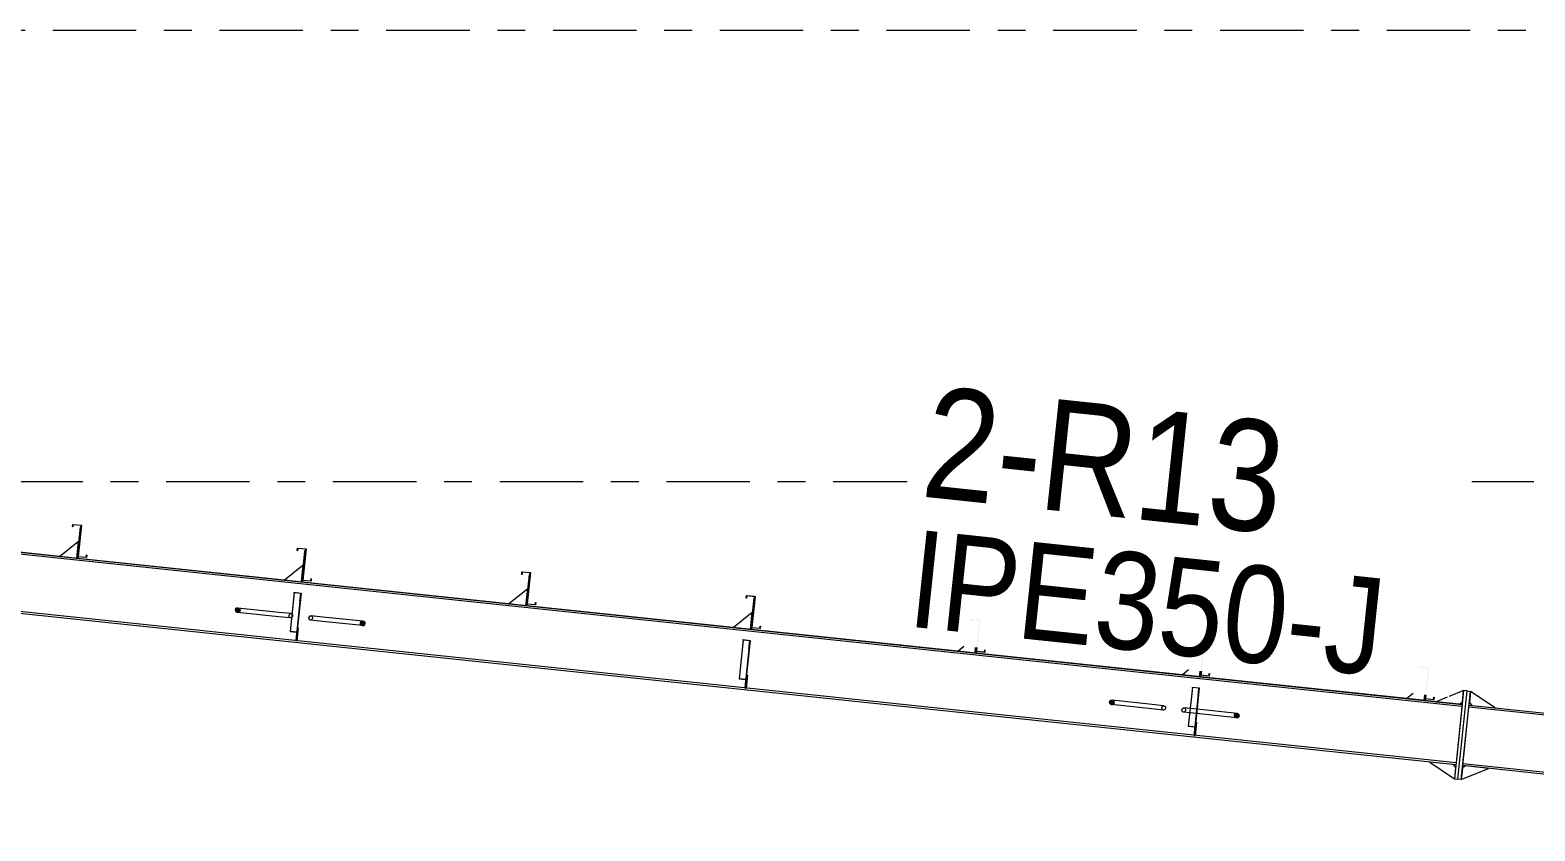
# Model space of a CAD drawing. Header units: millimetres. Extents: x -88 to 735, y -128 to 446.
# Drawn here: x 345.1 to 399.2, y 56.3 to 85.2 of the extents above; entities that cross this region are included whole.
import ezdxf

# ---------------------------------------------------------------- set-up
doc = ezdxf.new("R2010")
doc.units = ezdxf.units.MM
for name, pattern in [('XKITLINE00', [0]), ('XKITLINE02', [4, 2, -2]), ('XKITLINE03', [6, 3, -1, 1, -1])]:
    doc.linetypes.add(name, pattern=pattern)
for name, color, linetype, lineweight in [('Part', 2, 'Continuous', 0), ('PartMark', 7, 'Continuous', 0), ('S-grid', 1, 'Continuous', 0)]:
    doc.layers.add(name, color=color, linetype=linetype, lineweight=lineweight)
doc.styles.add('ARIAL', font='ARIAL.TTF')

# ---------------------------------------------------------------- blocks, each defined once
blk = doc.blocks.new('*A137')
at = {"layer": 'Part'}
blk.add_hatch(color=3, dxfattribs=at).paths.add_polyline_path([(354.601, 64.91), (354.603, 64.925), (354.851, 64.899), (354.82, 64.598), (354.807, 64.599), (354.837, 64.885)], flags=17)
blk = doc.blocks.new('*A173')
at = {"layer": 'Part'}
blk.add_hatch(color=3, dxfattribs=at).paths.add_polyline_path([(352.626, 64.342), (352.657, 64.31), (352.666, 64.27), (352.649, 64.232), (352.612, 64.207), (352.563, 64.202), (352.517, 64.217), (352.486, 64.249), (352.478, 64.29), (352.494, 64.327), (352.532, 64.352), (352.58, 64.357)], flags=17)
blk = doc.blocks.new('*A179')
at = {"layer": 'Part'}
blk.add_hatch(color=3, dxfattribs=at).paths.add_polyline_path([(347.12, 66.186), (347.129, 66.268), (347.14, 66.267), (347.13, 66.173), (346.819, 66.206), (346.937, 67.326), (346.649, 67.357), (346.64, 67.275), (346.629, 67.276), (346.639, 67.369), (346.95, 67.336), (346.832, 66.216)], flags=17)
blk = doc.blocks.new('*A180')
at = {"layer": 'Part'}
blk.add_hatch(color=3, dxfattribs=at).paths.add_polyline_path([(347.12, 66.186), (347.129, 66.268), (347.14, 66.267), (347.13, 66.173), (346.819, 66.206), (346.937, 67.326), (346.649, 67.357), (346.64, 67.275), (346.629, 67.276), (346.639, 67.369), (346.95, 67.336), (346.832, 66.216)], flags=17)
blk = doc.blocks.new('*A188')
at = {"layer": 'Part'}
blk.add_hatch(color=3, dxfattribs=at).paths.add_polyline_path([(387.521, 61.924), (387.529, 62.007), (387.541, 62.005), (387.531, 61.912), (387.22, 61.945), (387.338, 63.065), (387.05, 63.095), (387.041, 63.013), (387.03, 63.014), (387.04, 63.108), (387.351, 63.075), (387.232, 61.955)], flags=17)
blk = doc.blocks.new('*A189')
at = {"layer": 'Part'}
blk.add_hatch(color=3, dxfattribs=at).paths.add_polyline_path([(387.521, 61.924), (387.529, 62.007), (387.541, 62.005), (387.531, 61.912), (387.22, 61.945), (387.338, 63.065), (387.05, 63.095), (387.041, 63.013), (387.03, 63.014), (387.04, 63.108), (387.351, 63.075), (387.232, 61.955)], flags=17)
blk = doc.blocks.new('*A190')
at = {"layer": 'Part'}
blk.add_hatch(color=3, dxfattribs=at).paths.add_polyline_path([(379.441, 62.777), (379.449, 62.859), (379.46, 62.858), (379.451, 62.764), (379.14, 62.797), (379.258, 63.917), (378.97, 63.948), (378.961, 63.866), (378.95, 63.867), (378.96, 63.96), (379.27, 63.927), (379.152, 62.807)], flags=17)
blk = doc.blocks.new('*A191')
at = {"layer": 'Part'}
blk.add_hatch(color=3, dxfattribs=at).paths.add_polyline_path([(379.441, 62.777), (379.449, 62.859), (379.46, 62.858), (379.451, 62.764), (379.14, 62.797), (379.258, 63.917), (378.97, 63.948), (378.961, 63.866), (378.95, 63.867), (378.96, 63.96), (379.27, 63.927), (379.152, 62.807)], flags=17)
blk = doc.blocks.new('*A192')
at = {"layer": 'Part'}
blk.add_hatch(color=3, dxfattribs=at).paths.add_polyline_path([(371.36, 63.629), (371.369, 63.711), (371.38, 63.71), (371.37, 63.617), (371.06, 63.649), (371.178, 64.769), (370.889, 64.8), (370.881, 64.718), (370.87, 64.719), (370.879, 64.812), (371.19, 64.779), (371.072, 63.659)], flags=17)
blk = doc.blocks.new('*A193')
at = {"layer": 'Part'}
blk.add_hatch(color=3, dxfattribs=at).paths.add_polyline_path([(371.36, 63.629), (371.369, 63.711), (371.38, 63.71), (371.37, 63.617), (371.06, 63.649), (371.178, 64.769), (370.889, 64.8), (370.881, 64.718), (370.87, 64.719), (370.879, 64.812), (371.19, 64.779), (371.072, 63.659)], flags=17)
blk = doc.blocks.new('*A194')
at = {"layer": 'Part'}
blk.add_hatch(color=3, dxfattribs=at).paths.add_polyline_path([(363.28, 64.481), (363.289, 64.563), (363.3, 64.562), (363.29, 64.469), (362.98, 64.502), (363.098, 65.622), (362.809, 65.652), (362.801, 65.57), (362.789, 65.571), (362.799, 65.665), (363.11, 65.632), (362.992, 64.512)], flags=17)
blk = doc.blocks.new('*A195')
at = {"layer": 'Part'}
blk.add_hatch(color=3, dxfattribs=at).paths.add_polyline_path([(363.28, 64.481), (363.289, 64.563), (363.3, 64.562), (363.29, 64.469), (362.98, 64.502), (363.098, 65.622), (362.809, 65.652), (362.801, 65.57), (362.789, 65.571), (362.799, 65.665), (363.11, 65.632), (362.992, 64.512)], flags=17)
blk = doc.blocks.new('*A196')
at = {"layer": 'Part'}
blk.add_hatch(color=3, dxfattribs=at).paths.add_polyline_path([(355.2, 65.334), (355.209, 65.416), (355.22, 65.414), (355.21, 65.321), (354.899, 65.354), (355.017, 66.474), (354.729, 66.504), (354.72, 66.422), (354.709, 66.424), (354.719, 66.517), (355.03, 66.484), (354.912, 65.364)], flags=17)
blk = doc.blocks.new('*A197')
at = {"layer": 'Part'}
blk.add_hatch(color=3, dxfattribs=at).paths.add_polyline_path([(355.2, 65.334), (355.209, 65.416), (355.22, 65.414), (355.21, 65.321), (354.899, 65.354), (355.017, 66.474), (354.729, 66.504), (354.72, 66.422), (354.709, 66.424), (354.719, 66.517), (355.03, 66.484), (354.912, 65.364)], flags=17)
blk = doc.blocks.new('*A198')
at = {"layer": 'Part'}
blk.add_hatch(color=3, dxfattribs=at).paths.add_polyline_path([(386.922, 61.501), (386.923, 61.516), (387.172, 61.49), (387.14, 61.189), (387.128, 61.19), (387.158, 61.476)], flags=17)
blk = doc.blocks.new('*A199')
at = {"layer": 'Part'}
blk.add_hatch(color=3, dxfattribs=at).paths.add_polyline_path([(370.761, 63.205), (370.763, 63.221), (371.012, 63.194), (370.98, 62.893), (370.967, 62.895), (370.998, 63.181)], flags=17)
blk = doc.blocks.new('*A200')
at = {"layer": 'Part'}
blk.add_hatch(color=3, dxfattribs=at).paths.add_polyline_path([(388.575, 60.55), (388.606, 60.518), (388.615, 60.478), (388.598, 60.44), (388.56, 60.416), (388.512, 60.41), (388.466, 60.426), (388.435, 60.458), (388.426, 60.498), (388.443, 60.535), (388.48, 60.56), (388.529, 60.566)], flags=17)
blk = doc.blocks.new('*A201')
at = {"layer": 'Part'}
blk.add_hatch(color=3, dxfattribs=at).paths.add_polyline_path([(357.12, 63.868), (357.152, 63.836), (357.16, 63.796), (357.143, 63.758), (357.106, 63.733), (357.058, 63.728), (357.013, 63.743), (356.982, 63.775), (356.973, 63.815), (356.99, 63.853), (357.027, 63.878), (357.075, 63.883)], flags=17)
blk = doc.blocks.new('*A202')
at = {"layer": 'Part'}
blk.add_hatch(color=3, dxfattribs=at).paths.add_polyline_path([(384.079, 61.024), (384.11, 60.992), (384.119, 60.952), (384.102, 60.915), (384.065, 60.89), (384.017, 60.884), (383.972, 60.9), (383.94, 60.932), (383.932, 60.972), (383.949, 61.009), (383.986, 61.034), (384.034, 61.04)], flags=17)
blk = doc.blocks.new('*A203')
at = {"layer": 'Part'}
blk.add_hatch(color=3, dxfattribs=at).paths.add_polyline_path([(395.601, 61.072), (395.61, 61.154), (395.621, 61.153), (395.611, 61.06), (395.3, 61.093), (395.418, 62.213), (395.13, 62.243), (395.121, 62.161), (395.11, 62.162), (395.12, 62.255), (395.431, 62.223), (395.313, 61.103)], flags=17)
blk = doc.blocks.new('*A204')
at = {"layer": 'Part'}
blk.add_hatch(color=3, dxfattribs=at).paths.add_polyline_path([(395.601, 61.072), (395.61, 61.154), (395.621, 61.153), (395.611, 61.06), (395.3, 61.093), (395.418, 62.213), (395.13, 62.243), (395.121, 62.161), (395.11, 62.162), (395.12, 62.255), (395.431, 62.223), (395.313, 61.103)], flags=17)
blk = doc.blocks.new('*A625')
at = {"layer": 'S-grid', "color": 1, "linetype": 'XKITLINE03', "lineweight": 0}
blk.add_line((213.919, 85.156), (586.98, 85.156), dxfattribs=at)
blk = doc.blocks.new('*A626')
at = {"layer": 'S-grid', "color": 1, "linetype": 'XKITLINE03', "lineweight": 0}
for p, q in [((-10, 68.906), (376.661, 68.906)), ((396.974, 68.906), (399.203, 68.906))]:
    blk.add_line(p, q, dxfattribs=at)
blk = doc.blocks.new('*A1076')
at = {"layer": 'Part', "color": 7, "linetype": 'XKITLINE02', "lineweight": 0}
for p, q in [((322.169, 66.544), (322.169, 68.587)), ((322.169, 68.587), (322.882, 68.587)), ((322.895, 68.598), (322.882, 68.587)), ((322.895, 68.598), (322.97, 68.659)), ((323.504, 68.603), (322.97, 68.659)), ((322.97, 68.659), (322.97, 68.659)), ((330.652, 67.849), (330, 67.917)), ((338.732, 66.996), (338.08, 67.065)), ((323.275, 66.427), (323.026, 66.453)), ((323.282, 66.495), (323.034, 66.522)), ((346.813, 66.144), (346.16, 66.213)), ((354.893, 65.292), (354.24, 65.361)), ((362.973, 64.44), (362.32, 64.508)), ((371.053, 63.587), (370.401, 63.656)), ((379.133, 62.735), (378.481, 62.804)), ((387.213, 61.883), (386.561, 61.952)), ((395.294, 61.03), (394.641, 61.099)), ((396.537, 60.899), (395.698, 60.988)), ((396.631, 60.889), (396.401, 58.714))]:
    blk.add_line(p, q, dxfattribs=at)
at = {"layer": 'Part', "color": 2, "linetype": 'XKITLINE00', "lineweight": 0}
for p, q in [((322.895, 68.598), (322.97, 68.659)), ((396.623, 60.821), (322.895, 68.598)), ((322.97, 68.659), (396.631, 60.889)), ((330, 67.917), (323.504, 68.603)), ((338.08, 67.065), (330.652, 67.849)), ((323.034, 66.522), (322.169, 66.613)), ((346.16, 66.213), (338.732, 66.996)), ((323.026, 66.453), (322.169, 66.544)), ((396.401, 58.714), (323.275, 66.427)), ((396.408, 58.782), (323.282, 66.495)), ((354.24, 65.361), (346.813, 66.144)), ((362.32, 64.508), (354.893, 65.292)), ((370.401, 63.656), (362.973, 64.44)), ((378.481, 62.804), (371.053, 63.587)), ((386.561, 61.952), (379.133, 62.735)), ((394.641, 61.099), (387.213, 61.883)), ((395.698, 60.988), (395.294, 61.03)), ((396.631, 60.889), (396.537, 60.899))]:
    blk.add_line(p, q, dxfattribs=at)
blk = doc.blocks.new('*A1079')
at = {"layer": 'Part', "color": 2, "linetype": 'XKITLINE00', "lineweight": 0}
for p, q in [((354.601, 64.91), (354.454, 63.514)), ((354.601, 64.91), (354.603, 64.925)), ((354.837, 64.885), (354.601, 64.91)), ((354.603, 64.925), (354.851, 64.899)), ((354.807, 64.599), (354.669, 63.294)), ((354.851, 64.899), (354.698, 63.447)), ((354.807, 64.599), (354.837, 64.885)), ((354.82, 64.598), (354.807, 64.599)), ((354.454, 63.514), (354.69, 63.489)), ((354.669, 63.294), (354.682, 63.293))]:
    blk.add_line(p, q, dxfattribs=at)
at = {"layer": 'Part', "color": 7, "linetype": 'XKITLINE02', "lineweight": 0}
for p, q in [((354.455, 63.524), (354.704, 63.498)), ((354.698, 63.447), (354.682, 63.293))]:
    blk.add_line(p, q, dxfattribs=at)
blk = doc.blocks.new('*A1080')
at = {"layer": 'Part', "color": 2, "linetype": 'XKITLINE00', "lineweight": 0}
for p, q in [((354.24, 65.361), (354.927, 65.917)), ((354.862, 65.295), (354.24, 65.361))]:
    blk.add_line(p, q, dxfattribs=at)
at = {"layer": 'Part', "color": 7, "linetype": 'XKITLINE02', "lineweight": 0}
blk.add_line((354.862, 65.295), (354.927, 65.917), dxfattribs=at)
blk = doc.blocks.new('*A1081')
at = {"layer": 'Part', "color": 7, "linetype": 'XKITLINE02', "lineweight": 0}
for p, q in [((354.603, 64.925), (354.454, 63.514)), ((354.837, 64.885), (354.669, 63.294)), ((354.682, 63.293), (354.851, 64.899)), ((354.454, 63.514), (354.69, 63.489)), ((354.455, 63.524), (354.704, 63.498)), ((354.669, 63.294), (354.682, 63.293))]:
    blk.add_line(p, q, dxfattribs=at)
blk = doc.blocks.new('*A1093')
at = {"layer": 'Part', "color": 7, "linetype": 'XKITLINE02', "lineweight": 0}
for p, q in [((396.65, 58.688), (396.879, 60.863)), ((418.925, 58.538), (418.925, 56.338)), ((411.225, 57.15), (410.976, 57.177)), ((411.232, 57.219), (410.983, 57.245))]:
    blk.add_line(p, q, dxfattribs=at)
at = {"layer": 'Part', "color": 2, "linetype": 'XKITLINE00', "lineweight": 0}
for p, q in [((418.925, 58.469), (396.872, 60.795)), ((396.879, 60.863), (418.925, 58.538)), ((410.976, 57.177), (396.65, 58.688)), ((410.983, 57.245), (396.657, 58.756)), ((418.925, 56.338), (411.225, 57.15)), ((418.925, 56.407), (411.232, 57.219))]:
    blk.add_line(p, q, dxfattribs=at)
blk = doc.blocks.new('*A1171')
at = {"layer": 'Part', "color": 2, "linetype": 'XKITLINE00', "lineweight": 0}
for p, q in [((346.16, 66.213), (346.847, 66.769)), ((346.782, 66.147), (346.16, 66.213))]:
    blk.add_line(p, q, dxfattribs=at)
at = {"layer": 'Part', "color": 7, "linetype": 'XKITLINE02', "lineweight": 0}
blk.add_line((346.782, 66.147), (346.847, 66.769), dxfattribs=at)
blk = doc.blocks.new('*A1173')
at = {"layer": 'Part', "color": 2, "linetype": 'XKITLINE00', "lineweight": 0}
for p, q in [((346.9, 67.266), (346.782, 66.147)), ((346.931, 67.263), (346.9, 67.266)), ((346.813, 66.144), (346.782, 66.147)), ((346.819, 66.206), (346.813, 66.144))]:
    blk.add_line(p, q, dxfattribs=at)
at = {"layer": 'Part', "color": 7, "linetype": 'XKITLINE02', "lineweight": 0}
blk.add_line((346.819, 66.206), (346.931, 67.263), dxfattribs=at)
blk = doc.blocks.new('*A1207')
at = {"layer": 'Part', "color": 2, "linetype": 'XKITLINE00', "lineweight": 0}
for p, q in [((352.494, 64.327), (352.478, 64.29)), ((352.478, 64.29), (352.486, 64.249)), ((352.486, 64.249), (352.517, 64.217)), ((352.532, 64.352), (352.494, 64.327)), ((352.517, 64.217), (352.563, 64.202)), ((352.58, 64.357), (352.532, 64.352)), ((352.563, 64.202), (352.612, 64.207)), ((354.038, 64.046), (352.563, 64.202)), ((354.054, 64.202), (352.58, 64.357)), ((352.626, 64.342), (352.58, 64.357)), ((352.612, 64.207), (352.649, 64.232)), ((352.657, 64.31), (352.626, 64.342)), ((352.649, 64.232), (352.666, 64.27)), ((352.666, 64.27), (352.657, 64.31))]:
    blk.add_line(p, q, dxfattribs=at)
at = {"layer": 'Part', "color": 7, "linetype": 'XKITLINE02', "lineweight": 0}
for p, q in [((354.474, 64), (354.038, 64.046)), ((354.491, 64.156), (354.054, 64.202)), ((354.418, 64.085), (354.431, 64.123)), ((354.423, 64.045), (354.418, 64.085)), ((354.443, 64.014), (354.423, 64.045)), ((354.431, 64.123), (354.457, 64.149)), ((354.474, 64), (354.443, 64.014)), ((354.457, 64.149), (354.491, 64.156)), ((354.507, 64.007), (354.474, 64)), ((354.491, 64.156), (354.522, 64.142)), ((354.534, 64.033), (354.507, 64.007)), ((354.522, 64.142), (354.542, 64.111)), ((354.547, 64.071), (354.534, 64.033)), ((354.542, 64.111), (354.547, 64.071))]:
    blk.add_line(p, q, dxfattribs=at)
blk = doc.blocks.new('*A1213')
at = {"layer": 'Part', "color": 2, "linetype": 'XKITLINE00', "lineweight": 0}
for p, q in [((346.629, 67.276), (346.639, 67.369)), ((346.64, 67.275), (346.629, 67.276)), ((346.639, 67.369), (346.95, 67.336)), ((346.649, 67.357), (346.64, 67.275)), ((346.937, 67.326), (346.649, 67.357)), ((346.819, 66.206), (346.937, 67.326)), ((346.95, 67.336), (346.832, 66.216)), ((347.13, 66.173), (346.819, 66.206)), ((346.832, 66.216), (347.12, 66.186)), ((347.12, 66.186), (347.129, 66.268)), ((347.129, 66.268), (347.14, 66.267)), ((347.14, 66.267), (347.13, 66.173))]:
    blk.add_line(p, q, dxfattribs=at)
blk = doc.blocks.new('*A1214')
at = {"layer": 'Part', "color": 2, "linetype": 'XKITLINE00', "lineweight": 0}
for p, q in [((346.629, 67.276), (346.639, 67.369)), ((346.64, 67.275), (346.629, 67.276)), ((346.639, 67.369), (346.95, 67.336)), ((346.649, 67.357), (346.64, 67.275)), ((346.937, 67.326), (346.649, 67.357)), ((346.819, 66.206), (346.937, 67.326)), ((346.95, 67.336), (346.832, 66.216)), ((347.13, 66.173), (346.819, 66.206)), ((346.832, 66.216), (347.12, 66.186)), ((347.12, 66.186), (347.129, 66.268)), ((347.129, 66.268), (347.14, 66.267)), ((347.14, 66.267), (347.13, 66.173))]:
    blk.add_line(p, q, dxfattribs=at)
blk = doc.blocks.new('*A1222')
at = {"layer": 'Part', "color": 2, "linetype": 'XKITLINE00', "lineweight": 0}
for p, q in [((387.22, 61.945), (387.234, 62.082)), ((387.531, 61.912), (387.22, 61.945)), ((387.246, 62.08), (387.232, 61.955)), ((387.232, 61.955), (387.521, 61.924)), ((387.521, 61.924), (387.529, 62.007)), ((387.529, 62.007), (387.541, 62.005)), ((387.541, 62.005), (387.531, 61.912))]:
    blk.add_line(p, q, dxfattribs=at)
blk = doc.blocks.new('*A1223')
at = {"layer": 'Part', "color": 2, "linetype": 'XKITLINE00', "lineweight": 0}
for p, q in [((387.22, 61.945), (387.234, 62.082)), ((387.531, 61.912), (387.22, 61.945)), ((387.246, 62.08), (387.232, 61.955)), ((387.232, 61.955), (387.521, 61.924)), ((387.521, 61.924), (387.529, 62.007)), ((387.529, 62.007), (387.541, 62.005)), ((387.541, 62.005), (387.531, 61.912))]:
    blk.add_line(p, q, dxfattribs=at)
blk = doc.blocks.new('*A1224')
at = {"layer": 'Part', "color": 2, "linetype": 'XKITLINE00', "lineweight": 0}
for p, q in [((379.14, 62.797), (379.154, 62.934)), ((379.165, 62.933), (379.152, 62.807)), ((379.441, 62.777), (379.449, 62.859)), ((379.449, 62.859), (379.46, 62.858)), ((379.46, 62.858), (379.451, 62.764)), ((379.451, 62.764), (379.14, 62.797)), ((379.152, 62.807), (379.441, 62.777))]:
    blk.add_line(p, q, dxfattribs=at)
blk = doc.blocks.new('*A1225')
at = {"layer": 'Part', "color": 2, "linetype": 'XKITLINE00', "lineweight": 0}
for p, q in [((379.14, 62.797), (379.154, 62.934)), ((379.165, 62.933), (379.152, 62.807)), ((379.441, 62.777), (379.449, 62.859)), ((379.449, 62.859), (379.46, 62.858)), ((379.46, 62.858), (379.451, 62.764)), ((379.451, 62.764), (379.14, 62.797)), ((379.152, 62.807), (379.441, 62.777))]:
    blk.add_line(p, q, dxfattribs=at)
blk = doc.blocks.new('*A1226')
at = {"layer": 'Part', "color": 2, "linetype": 'XKITLINE00', "lineweight": 0}
for p, q in [((370.87, 64.719), (370.879, 64.812)), ((370.881, 64.718), (370.87, 64.719)), ((370.879, 64.812), (371.19, 64.779)), ((370.889, 64.8), (370.881, 64.718)), ((371.178, 64.769), (370.889, 64.8)), ((371.06, 63.649), (371.178, 64.769)), ((371.19, 64.779), (371.072, 63.659)), ((371.37, 63.617), (371.06, 63.649)), ((371.072, 63.659), (371.36, 63.629)), ((371.36, 63.629), (371.369, 63.711)), ((371.369, 63.711), (371.38, 63.71)), ((371.38, 63.71), (371.37, 63.617))]:
    blk.add_line(p, q, dxfattribs=at)
blk = doc.blocks.new('*A1227')
at = {"layer": 'Part', "color": 2, "linetype": 'XKITLINE00', "lineweight": 0}
for p, q in [((370.87, 64.719), (370.879, 64.812)), ((370.881, 64.718), (370.87, 64.719)), ((370.879, 64.812), (371.19, 64.779)), ((370.889, 64.8), (370.881, 64.718)), ((371.178, 64.769), (370.889, 64.8)), ((371.06, 63.649), (371.178, 64.769)), ((371.19, 64.779), (371.072, 63.659)), ((371.37, 63.617), (371.06, 63.649)), ((371.072, 63.659), (371.36, 63.629)), ((371.36, 63.629), (371.369, 63.711)), ((371.369, 63.711), (371.38, 63.71)), ((371.38, 63.71), (371.37, 63.617))]:
    blk.add_line(p, q, dxfattribs=at)
blk = doc.blocks.new('*A1228')
at = {"layer": 'Part', "color": 2, "linetype": 'XKITLINE00', "lineweight": 0}
for p, q in [((362.789, 65.571), (362.799, 65.665)), ((362.801, 65.57), (362.789, 65.571)), ((362.799, 65.665), (363.11, 65.632)), ((362.809, 65.652), (362.801, 65.57)), ((363.098, 65.622), (362.809, 65.652)), ((362.98, 64.502), (363.098, 65.622)), ((363.11, 65.632), (362.992, 64.512)), ((363.29, 64.469), (362.98, 64.502)), ((362.992, 64.512), (363.28, 64.481)), ((363.28, 64.481), (363.289, 64.563)), ((363.289, 64.563), (363.3, 64.562)), ((363.3, 64.562), (363.29, 64.469))]:
    blk.add_line(p, q, dxfattribs=at)
blk = doc.blocks.new('*A1229')
at = {"layer": 'Part', "color": 2, "linetype": 'XKITLINE00', "lineweight": 0}
for p, q in [((362.789, 65.571), (362.799, 65.665)), ((362.801, 65.57), (362.789, 65.571)), ((362.799, 65.665), (363.11, 65.632)), ((362.809, 65.652), (362.801, 65.57)), ((363.098, 65.622), (362.809, 65.652)), ((362.98, 64.502), (363.098, 65.622)), ((363.11, 65.632), (362.992, 64.512)), ((363.29, 64.469), (362.98, 64.502)), ((362.992, 64.512), (363.28, 64.481)), ((363.28, 64.481), (363.289, 64.563)), ((363.289, 64.563), (363.3, 64.562)), ((363.3, 64.562), (363.29, 64.469))]:
    blk.add_line(p, q, dxfattribs=at)
blk = doc.blocks.new('*A1230')
at = {"layer": 'Part', "color": 2, "linetype": 'XKITLINE00', "lineweight": 0}
for p, q in [((354.709, 66.424), (354.719, 66.517)), ((354.72, 66.422), (354.709, 66.424)), ((354.719, 66.517), (355.03, 66.484)), ((354.729, 66.504), (354.72, 66.422)), ((355.017, 66.474), (354.729, 66.504)), ((354.899, 65.354), (355.017, 66.474)), ((355.03, 66.484), (354.912, 65.364)), ((355.21, 65.321), (354.899, 65.354)), ((354.912, 65.364), (355.2, 65.334)), ((355.2, 65.334), (355.209, 65.416)), ((355.209, 65.416), (355.22, 65.414)), ((355.22, 65.414), (355.21, 65.321))]:
    blk.add_line(p, q, dxfattribs=at)
blk = doc.blocks.new('*A1231')
at = {"layer": 'Part', "color": 2, "linetype": 'XKITLINE00', "lineweight": 0}
for p, q in [((354.709, 66.424), (354.719, 66.517)), ((354.72, 66.422), (354.709, 66.424)), ((354.719, 66.517), (355.03, 66.484)), ((354.729, 66.504), (354.72, 66.422)), ((355.017, 66.474), (354.729, 66.504)), ((354.899, 65.354), (355.017, 66.474)), ((355.03, 66.484), (354.912, 65.364)), ((355.21, 65.321), (354.899, 65.354)), ((354.912, 65.364), (355.2, 65.334)), ((355.2, 65.334), (355.209, 65.416)), ((355.209, 65.416), (355.22, 65.414)), ((355.22, 65.414), (355.21, 65.321))]:
    blk.add_line(p, q, dxfattribs=at)
blk = doc.blocks.new('*A1232')
at = {"layer": 'Part', "color": 7, "linetype": 'XKITLINE02', "lineweight": 0}
for p, q in [((396.932, 61.36), (396.889, 60.956)), ((396.973, 60.853), (397.812, 60.765))]:
    blk.add_line(p, q, dxfattribs=at)
at = {"layer": 'Part', "color": 2, "linetype": 'XKITLINE00', "lineweight": 0}
for p, q in [((397.812, 60.765), (396.932, 61.36)), ((396.889, 60.956), (396.973, 60.853))]:
    blk.add_line(p, q, dxfattribs=at)
blk = doc.blocks.new('*A1233')
at = {"layer": 'Part', "color": 2, "linetype": 'XKITLINE00', "lineweight": 0}
for p, q in [((396.683, 61.387), (396.158, 61.174)), ((396.092, 61.147), (395.698, 60.988)), ((396.537, 60.899), (396.641, 60.983))]:
    blk.add_line(p, q, dxfattribs=at)
at = {"layer": 'Part', "color": 7, "linetype": 'XKITLINE02', "lineweight": 0}
for p, q in [((396.641, 60.983), (396.683, 61.387)), ((395.698, 60.988), (396.537, 60.899))]:
    blk.add_line(p, q, dxfattribs=at)
blk = doc.blocks.new('*A1234')
at = {"layer": 'Part', "color": 7, "linetype": 'XKITLINE02', "lineweight": 0}
for p, q in [((396.64, 58.595), (396.597, 58.191)), ((397.582, 58.589), (396.743, 58.678))]:
    blk.add_line(p, q, dxfattribs=at)
at = {"layer": 'Part', "color": 2, "linetype": 'XKITLINE00', "lineweight": 0}
for p, q in [((396.597, 58.191), (397.582, 58.589)), ((396.743, 58.678), (396.64, 58.595))]:
    blk.add_line(p, q, dxfattribs=at)
blk = doc.blocks.new('*A1235')
at = {"layer": 'Part', "color": 2, "linetype": 'XKITLINE00', "lineweight": 0}
for p, q in [((395.469, 58.812), (396.349, 58.217)), ((396.308, 58.724), (396.391, 58.621))]:
    blk.add_line(p, q, dxfattribs=at)
at = {"layer": 'Part', "color": 7, "linetype": 'XKITLINE02', "lineweight": 0}
for p, q in [((396.308, 58.724), (395.469, 58.812)), ((396.391, 58.621), (396.349, 58.217))]:
    blk.add_line(p, q, dxfattribs=at)
blk = doc.blocks.new('*A1236')
at = {"layer": 'Part', "color": 2, "linetype": 'XKITLINE00', "lineweight": 0}
for p, q in [((396.683, 61.387), (396.349, 58.217)), ((396.473, 58.204), (396.807, 61.374)), ((396.807, 61.374), (396.683, 61.387)), ((396.349, 58.217), (396.473, 58.204))]:
    blk.add_line(p, q, dxfattribs=at)
blk = doc.blocks.new('*A1237')
at = {"layer": 'Part', "color": 2, "linetype": 'XKITLINE00', "lineweight": 0}
for p, q in [((396.473, 58.204), (396.807, 61.374)), ((396.597, 58.191), (396.932, 61.36)), ((396.807, 61.374), (396.932, 61.36)), ((396.597, 58.191), (396.473, 58.204))]:
    blk.add_line(p, q, dxfattribs=at)
blk = doc.blocks.new('*A1239')
at = {"layer": 'Part', "color": 7, "linetype": 'XKITLINE02', "lineweight": 0}
for p, q in [((387.019, 60.038), (387.04, 60.242)), ((387.022, 59.772), (386.991, 59.776)), ((387.001, 59.869), (387.032, 59.866))]:
    blk.add_line(p, q, dxfattribs=at)
at = {"layer": 'Part', "color": 2, "linetype": 'XKITLINE00', "lineweight": 0}
for p, q in [((387.071, 60.239), (387.022, 59.772)), ((387.04, 60.242), (387.071, 60.239)), ((386.991, 59.776), (387.019, 60.038))]:
    blk.add_line(p, q, dxfattribs=at)
blk = doc.blocks.new('*A1240')
at = {"layer": 'Part', "color": 7, "linetype": 'XKITLINE02', "lineweight": 0}
for p, q in [((387.04, 60.242), (386.991, 59.776)), ((387.022, 59.772), (387.071, 60.239)), ((387.071, 60.239), (387.04, 60.242)), ((386.991, 59.776), (387.022, 59.772)), ((387.001, 59.869), (387.032, 59.866))]:
    blk.add_line(p, q, dxfattribs=at)
blk = doc.blocks.new('*A1241')
at = {"layer": 'Part', "color": 7, "linetype": 'XKITLINE02', "lineweight": 0}
for p, q in [((386.923, 61.516), (386.775, 60.105)), ((387.158, 61.476), (386.99, 59.885)), ((387.003, 59.884), (387.172, 61.49)), ((386.775, 60.105), (387.011, 60.08)), ((386.776, 60.115), (387.024, 60.089)), ((386.99, 59.885), (387.003, 59.884))]:
    blk.add_line(p, q, dxfattribs=at)
blk = doc.blocks.new('*A1242')
at = {"layer": 'Part', "color": 2, "linetype": 'XKITLINE00', "lineweight": 0}
for p, q in [((386.922, 61.501), (386.775, 60.105)), ((386.922, 61.501), (386.923, 61.516)), ((387.158, 61.476), (386.922, 61.501)), ((386.923, 61.516), (387.172, 61.49)), ((387.128, 61.19), (386.99, 59.885)), ((387.172, 61.49), (387.019, 60.038)), ((387.128, 61.19), (387.158, 61.476)), ((387.14, 61.189), (387.128, 61.19)), ((386.775, 60.105), (387.011, 60.08)), ((386.99, 59.885), (387.003, 59.884))]:
    blk.add_line(p, q, dxfattribs=at)
at = {"layer": 'Part', "color": 7, "linetype": 'XKITLINE02', "lineweight": 0}
for p, q in [((386.776, 60.115), (387.024, 60.089)), ((387.019, 60.038), (387.003, 59.884))]:
    blk.add_line(p, q, dxfattribs=at)
blk = doc.blocks.new('*A1243')
at = {"layer": 'Part', "color": 2, "linetype": 'XKITLINE00', "lineweight": 0}
for p, q in [((363.06, 65.562), (362.942, 64.443)), ((363.091, 65.558), (363.06, 65.562)), ((362.973, 64.44), (362.942, 64.443)), ((362.98, 64.502), (362.973, 64.44))]:
    blk.add_line(p, q, dxfattribs=at)
at = {"layer": 'Part', "color": 7, "linetype": 'XKITLINE02', "lineweight": 0}
blk.add_line((362.98, 64.502), (363.091, 65.558), dxfattribs=at)
blk = doc.blocks.new('*A1244')
at = {"layer": 'Part', "color": 2, "linetype": 'XKITLINE00', "lineweight": 0}
for p, q in [((362.32, 64.508), (363.007, 65.064)), ((362.942, 64.443), (362.32, 64.508))]:
    blk.add_line(p, q, dxfattribs=at)
at = {"layer": 'Part', "color": 7, "linetype": 'XKITLINE02', "lineweight": 0}
blk.add_line((362.942, 64.443), (363.007, 65.064), dxfattribs=at)
blk = doc.blocks.new('*A1245')
at = {"layer": 'Part', "color": 2, "linetype": 'XKITLINE00', "lineweight": 0}
for p, q in [((354.671, 63.185), (354.698, 63.447)), ((354.751, 63.648), (354.702, 63.181)), ((354.72, 63.651), (354.751, 63.648))]:
    blk.add_line(p, q, dxfattribs=at)
at = {"layer": 'Part', "color": 7, "linetype": 'XKITLINE02', "lineweight": 0}
for p, q in [((354.698, 63.447), (354.72, 63.651)), ((354.702, 63.181), (354.671, 63.185)), ((354.68, 63.278), (354.711, 63.275))]:
    blk.add_line(p, q, dxfattribs=at)
blk = doc.blocks.new('*A1246')
at = {"layer": 'Part', "color": 2, "linetype": 'XKITLINE00', "lineweight": 0}
for p, q in [((354.98, 66.414), (354.862, 65.295)), ((355.011, 66.411), (354.98, 66.414)), ((354.893, 65.292), (354.862, 65.295)), ((354.899, 65.354), (354.893, 65.292))]:
    blk.add_line(p, q, dxfattribs=at)
at = {"layer": 'Part', "color": 7, "linetype": 'XKITLINE02', "lineweight": 0}
blk.add_line((354.899, 65.354), (355.011, 66.411), dxfattribs=at)
blk = doc.blocks.new('*A1247')
at = {"layer": 'Part', "color": 7, "linetype": 'XKITLINE02', "lineweight": 0}
for p, q in [((354.72, 63.651), (354.671, 63.185)), ((354.702, 63.181), (354.751, 63.648)), ((354.751, 63.648), (354.72, 63.651)), ((354.671, 63.185), (354.702, 63.181)), ((354.68, 63.278), (354.711, 63.275))]:
    blk.add_line(p, q, dxfattribs=at)
blk = doc.blocks.new('*A1248')
at = {"layer": 'Part', "color": 2, "linetype": 'XKITLINE00', "lineweight": 0}
for p, q in [((371.14, 64.709), (371.022, 63.591)), ((371.171, 64.706), (371.14, 64.709)), ((371.053, 63.587), (371.022, 63.591)), ((371.06, 63.649), (371.053, 63.587))]:
    blk.add_line(p, q, dxfattribs=at)
at = {"layer": 'Part', "color": 7, "linetype": 'XKITLINE02', "lineweight": 0}
blk.add_line((371.06, 63.649), (371.171, 64.706), dxfattribs=at)
blk = doc.blocks.new('*A1249')
at = {"layer": 'Part', "color": 2, "linetype": 'XKITLINE00', "lineweight": 0}
for p, q in [((370.401, 63.656), (371.088, 64.212)), ((371.022, 63.591), (370.401, 63.656))]:
    blk.add_line(p, q, dxfattribs=at)
at = {"layer": 'Part', "color": 7, "linetype": 'XKITLINE02', "lineweight": 0}
blk.add_line((371.022, 63.591), (371.088, 64.212), dxfattribs=at)
blk = doc.blocks.new('*A1250')
at = {"layer": 'Part', "color": 2, "linetype": 'XKITLINE00', "lineweight": 0}
for p, q in [((370.761, 63.205), (370.614, 61.81)), ((370.761, 63.205), (370.763, 63.221)), ((370.998, 63.181), (370.761, 63.205)), ((370.763, 63.221), (371.012, 63.194)), ((370.967, 62.895), (370.83, 61.59)), ((371.012, 63.194), (370.859, 61.743)), ((370.967, 62.895), (370.998, 63.181)), ((370.967, 62.895), (370.98, 62.893)), ((370.614, 61.81), (370.85, 61.785)), ((370.83, 61.59), (370.842, 61.588))]:
    blk.add_line(p, q, dxfattribs=at)
at = {"layer": 'Part', "color": 7, "linetype": 'XKITLINE02', "lineweight": 0}
for p, q in [((370.615, 61.82), (370.864, 61.794)), ((370.842, 61.588), (370.859, 61.743))]:
    blk.add_line(p, q, dxfattribs=at)
blk = doc.blocks.new('*A1251')
at = {"layer": 'Part', "color": 7, "linetype": 'XKITLINE02', "lineweight": 0}
for p, q in [((370.763, 63.221), (370.614, 61.81)), ((370.998, 63.181), (370.83, 61.59)), ((370.842, 61.588), (371.012, 63.194)), ((370.614, 61.81), (370.85, 61.785)), ((370.615, 61.82), (370.864, 61.794)), ((370.83, 61.59), (370.842, 61.588))]:
    blk.add_line(p, q, dxfattribs=at)
blk = doc.blocks.new('*A1252')
at = {"layer": 'Part', "color": 7, "linetype": 'XKITLINE02', "lineweight": 0}
for p, q in [((370.88, 61.946), (370.831, 61.48)), ((370.862, 61.477), (370.911, 61.943)), ((370.911, 61.943), (370.88, 61.946)), ((370.831, 61.48), (370.862, 61.477)), ((370.841, 61.573), (370.872, 61.57))]:
    blk.add_line(p, q, dxfattribs=at)
blk = doc.blocks.new('*A1253')
at = {"layer": 'Part', "color": 2, "linetype": 'XKITLINE00', "lineweight": 0}
for p, q in [((370.831, 61.48), (370.859, 61.743)), ((370.911, 61.943), (370.862, 61.477)), ((370.88, 61.946), (370.911, 61.943))]:
    blk.add_line(p, q, dxfattribs=at)
at = {"layer": 'Part', "color": 7, "linetype": 'XKITLINE02', "lineweight": 0}
for p, q in [((370.859, 61.743), (370.88, 61.946)), ((370.862, 61.477), (370.831, 61.48)), ((370.841, 61.573), (370.872, 61.57))]:
    blk.add_line(p, q, dxfattribs=at)
blk = doc.blocks.new('*A1254')
at = {"layer": 'Part', "color": 2, "linetype": 'XKITLINE00', "lineweight": 0}
blk.add_line((394.861, 61.277), (394.641, 61.099), dxfattribs=at)
at = {"layer": 'Part', "color": 7, "linetype": 'XKITLINE02', "lineweight": 0}
for p, q in [((395.263, 61.034), (395.284, 61.233)), ((394.641, 61.099), (395.263, 61.034))]:
    blk.add_line(p, q, dxfattribs=at)
blk = doc.blocks.new('*A1255')
at = {"layer": 'Part', "color": 2, "linetype": 'XKITLINE00', "lineweight": 0}
for p, q in [((395.284, 61.233), (395.263, 61.034)), ((395.3, 61.093), (395.294, 61.03))]:
    blk.add_line(p, q, dxfattribs=at)
at = {"layer": 'Part', "color": 7, "linetype": 'XKITLINE02', "lineweight": 0}
for p, q in [((395.3, 61.093), (395.315, 61.229)), ((395.294, 61.03), (395.263, 61.034))]:
    blk.add_line(p, q, dxfattribs=at)
blk = doc.blocks.new('*A1256')
at = {"layer": 'Part', "color": 2, "linetype": 'XKITLINE00', "lineweight": 0}
blk.add_line((386.781, 62.129), (386.561, 61.952), dxfattribs=at)
at = {"layer": 'Part', "color": 7, "linetype": 'XKITLINE02', "lineweight": 0}
for p, q in [((386.561, 61.952), (387.182, 61.886)), ((387.182, 61.886), (387.203, 62.085))]:
    blk.add_line(p, q, dxfattribs=at)
blk = doc.blocks.new('*A1257')
at = {"layer": 'Part', "color": 2, "linetype": 'XKITLINE00', "lineweight": 0}
for p, q in [((387.203, 62.085), (387.182, 61.886)), ((387.22, 61.945), (387.213, 61.883))]:
    blk.add_line(p, q, dxfattribs=at)
at = {"layer": 'Part', "color": 7, "linetype": 'XKITLINE02', "lineweight": 0}
for p, q in [((387.213, 61.883), (387.182, 61.886)), ((387.22, 61.945), (387.234, 62.082))]:
    blk.add_line(p, q, dxfattribs=at)
blk = doc.blocks.new('*A1258')
at = {"layer": 'Part', "color": 2, "linetype": 'XKITLINE00', "lineweight": 0}
for p, q in [((378.481, 62.804), (378.701, 62.982)), ((379.102, 62.738), (378.481, 62.804))]:
    blk.add_line(p, q, dxfattribs=at)
at = {"layer": 'Part', "color": 7, "linetype": 'XKITLINE02', "lineweight": 0}
blk.add_line((379.102, 62.738), (379.123, 62.937), dxfattribs=at)
blk = doc.blocks.new('*A1259')
at = {"layer": 'Part', "color": 2, "linetype": 'XKITLINE00', "lineweight": 0}
for p, q in [((379.123, 62.937), (379.102, 62.738)), ((379.133, 62.735), (379.102, 62.738)), ((379.14, 62.797), (379.133, 62.735))]:
    blk.add_line(p, q, dxfattribs=at)
at = {"layer": 'Part', "color": 7, "linetype": 'XKITLINE02', "lineweight": 0}
blk.add_line((379.14, 62.797), (379.154, 62.934), dxfattribs=at)
blk = doc.blocks.new('*A1260')
at = {"layer": 'Part', "color": 7, "linetype": 'XKITLINE02', "lineweight": 0}
for p, q in [((386.545, 60.696), (386.558, 60.734)), ((386.55, 60.656), (386.545, 60.696)), ((386.57, 60.626), (386.55, 60.656)), ((386.558, 60.734), (386.585, 60.76)), ((386.585, 60.76), (386.618, 60.767)), ((387.091, 60.717), (386.618, 60.767)), ((386.618, 60.767), (386.649, 60.753)), ((386.661, 60.645), (386.635, 60.619)), ((386.649, 60.753), (386.669, 60.722)), ((386.674, 60.683), (386.661, 60.645)), ((386.669, 60.722), (386.674, 60.683)), ((386.601, 60.612), (386.57, 60.626)), ((386.635, 60.619), (386.601, 60.612)), ((387.074, 60.562), (386.601, 60.612))]:
    blk.add_line(p, q, dxfattribs=at)
at = {"layer": 'Part', "color": 2, "linetype": 'XKITLINE00', "lineweight": 0}
for p, q in [((388.529, 60.566), (387.091, 60.717)), ((388.512, 60.41), (387.074, 60.562)), ((388.443, 60.535), (388.426, 60.498)), ((388.426, 60.498), (388.435, 60.458)), ((388.435, 60.458), (388.466, 60.426)), ((388.48, 60.56), (388.443, 60.535)), ((388.466, 60.426), (388.512, 60.41)), ((388.529, 60.566), (388.48, 60.56)), ((388.512, 60.41), (388.56, 60.416)), ((388.575, 60.55), (388.529, 60.566)), ((388.56, 60.416), (388.598, 60.44)), ((388.606, 60.518), (388.575, 60.55)), ((388.598, 60.44), (388.615, 60.478)), ((388.615, 60.478), (388.606, 60.518))]:
    blk.add_line(p, q, dxfattribs=at)
blk = doc.blocks.new('*A1261')
at = {"layer": 'Part', "color": 7, "linetype": 'XKITLINE02', "lineweight": 0}
for p, q in [((355.136, 64.009), (355.149, 64.047)), ((355.141, 63.969), (355.136, 64.009)), ((355.162, 63.938), (355.141, 63.969)), ((355.149, 64.047), (355.176, 64.073)), ((355.193, 63.925), (355.162, 63.938)), ((355.176, 64.073), (355.209, 64.08)), ((355.226, 63.932), (355.193, 63.925)), ((355.621, 63.879), (355.193, 63.925)), ((355.638, 64.035), (355.209, 64.08)), ((355.209, 64.08), (355.24, 64.066)), ((355.253, 63.958), (355.226, 63.932)), ((355.24, 64.066), (355.261, 64.035)), ((355.266, 63.996), (355.253, 63.958)), ((355.261, 64.035), (355.266, 63.996))]:
    blk.add_line(p, q, dxfattribs=at)
at = {"layer": 'Part', "color": 2, "linetype": 'XKITLINE00', "lineweight": 0}
for p, q in [((357.075, 63.883), (355.638, 64.035)), ((357.058, 63.728), (355.621, 63.879)), ((356.99, 63.853), (356.973, 63.815)), ((356.973, 63.815), (356.982, 63.775)), ((356.982, 63.775), (357.013, 63.743)), ((357.027, 63.878), (356.99, 63.853)), ((357.013, 63.743), (357.058, 63.728)), ((357.075, 63.883), (357.027, 63.878)), ((357.058, 63.728), (357.106, 63.733)), ((357.12, 63.868), (357.075, 63.883)), ((357.106, 63.733), (357.143, 63.758)), ((357.152, 63.836), (357.12, 63.868)), ((357.143, 63.758), (357.16, 63.796)), ((357.16, 63.796), (357.152, 63.836))]:
    blk.add_line(p, q, dxfattribs=at)
blk = doc.blocks.new('*A1262')
at = {"layer": 'Part', "color": 2, "linetype": 'XKITLINE00', "lineweight": 0}
for p, q in [((383.949, 61.009), (383.932, 60.972)), ((383.932, 60.972), (383.94, 60.932)), ((383.94, 60.932), (383.972, 60.9)), ((383.986, 61.034), (383.949, 61.009)), ((383.972, 60.9), (384.017, 60.884)), ((384.034, 61.04), (383.986, 61.034)), ((384.017, 60.884), (384.065, 60.89)), ((385.454, 60.733), (384.017, 60.884)), ((385.471, 60.888), (384.034, 61.04)), ((384.079, 61.024), (384.034, 61.04)), ((384.065, 60.89), (384.102, 60.915)), ((384.11, 60.992), (384.079, 61.024)), ((384.102, 60.915), (384.119, 60.952)), ((384.119, 60.952), (384.11, 60.992))]:
    blk.add_line(p, q, dxfattribs=at)
at = {"layer": 'Part', "color": 7, "linetype": 'XKITLINE02', "lineweight": 0}
for p, q in [((385.883, 60.688), (385.454, 60.733)), ((385.899, 60.843), (385.471, 60.888)), ((385.826, 60.772), (385.839, 60.81)), ((385.831, 60.732), (385.826, 60.772)), ((385.852, 60.701), (385.831, 60.732)), ((385.839, 60.81), (385.866, 60.836)), ((385.883, 60.688), (385.852, 60.701)), ((385.866, 60.836), (385.899, 60.843)), ((385.916, 60.695), (385.883, 60.688)), ((385.899, 60.843), (385.93, 60.829)), ((385.943, 60.721), (385.916, 60.695)), ((385.93, 60.829), (385.951, 60.798)), ((385.956, 60.758), (385.943, 60.721)), ((385.951, 60.798), (385.956, 60.758))]:
    blk.add_line(p, q, dxfattribs=at)
blk = doc.blocks.new('*A1263')
at = {"layer": 'Part', "color": 2, "linetype": 'XKITLINE00', "lineweight": 0}
for p, q in [((395.3, 61.093), (395.315, 61.229)), ((395.326, 61.228), (395.313, 61.103)), ((395.611, 61.06), (395.3, 61.093)), ((395.313, 61.103), (395.601, 61.072)), ((395.601, 61.072), (395.61, 61.154)), ((395.61, 61.154), (395.621, 61.153)), ((395.621, 61.153), (395.611, 61.06))]:
    blk.add_line(p, q, dxfattribs=at)
blk = doc.blocks.new('*A1264')
at = {"layer": 'Part', "color": 2, "linetype": 'XKITLINE00', "lineweight": 0}
for p, q in [((395.3, 61.093), (395.315, 61.229)), ((395.326, 61.228), (395.313, 61.103)), ((395.611, 61.06), (395.3, 61.093)), ((395.313, 61.103), (395.601, 61.072)), ((395.601, 61.072), (395.61, 61.154)), ((395.61, 61.154), (395.621, 61.153)), ((395.621, 61.153), (395.611, 61.06))]:
    blk.add_line(p, q, dxfattribs=at)
blk = doc.blocks.new('*A2682')
at = {"layer": 'PartMark', "color": 3, "style": 'ARIAL', "width": 0.85}
blk.add_text('2-R13', height=4, rotation=-6.0218, dxfattribs=at).set_placement((377.108, 68.379))
at = {"layer": 'PartMark', "color": 7, "style": 'ARIAL', "width": 0.85}
blk.add_text('IPE350-J', height=3.5, rotation=-6.0218, dxfattribs=at).set_placement((376.615, 63.704))

msp = doc.modelspace()

# ---------------------------------------------------------------- block references
at = {"lineweight": 0}
for name in ['*A625', '*A2682', '*A626', '*A1076', '*A179', '*A180', '*A1213', '*A1214', '*A1173', '*A1171', '*A196', '*A197', '*A1230', '*A1231', '*A1246', '*A1080', '*A194', '*A195', '*A1228', '*A1229', '*A1243', '*A1244', '*A1079', '*A1081', '*A137', '*A192', '*A193', '*A1226', '*A1227', '*A1248', '*A173', '*A1207', '*A1261', '*A1249', '*A190', '*A191', '*A1245', '*A1247', '*A201', '*A1250', '*A1251', '*A199', '*A1258', '*A1259', '*A1224', '*A1225', '*A188', '*A189', '*A1252', '*A1253', '*A1256', '*A1257', '*A1222', '*A1223', '*A203', '*A204', '*A1241', '*A1242', '*A198', '*A1254', '*A1255', '*A1263', '*A1264', '*A1233', '*A1236', '*A1237', '*A1232', '*A202', '*A1262', '*A1260', '*A1093', '*A1239', '*A1240', '*A200', '*A1235', '*A1234']:
    msp.add_blockref(name, (0, 0), dxfattribs=at)

doc.saveas('drawing.dxf')
